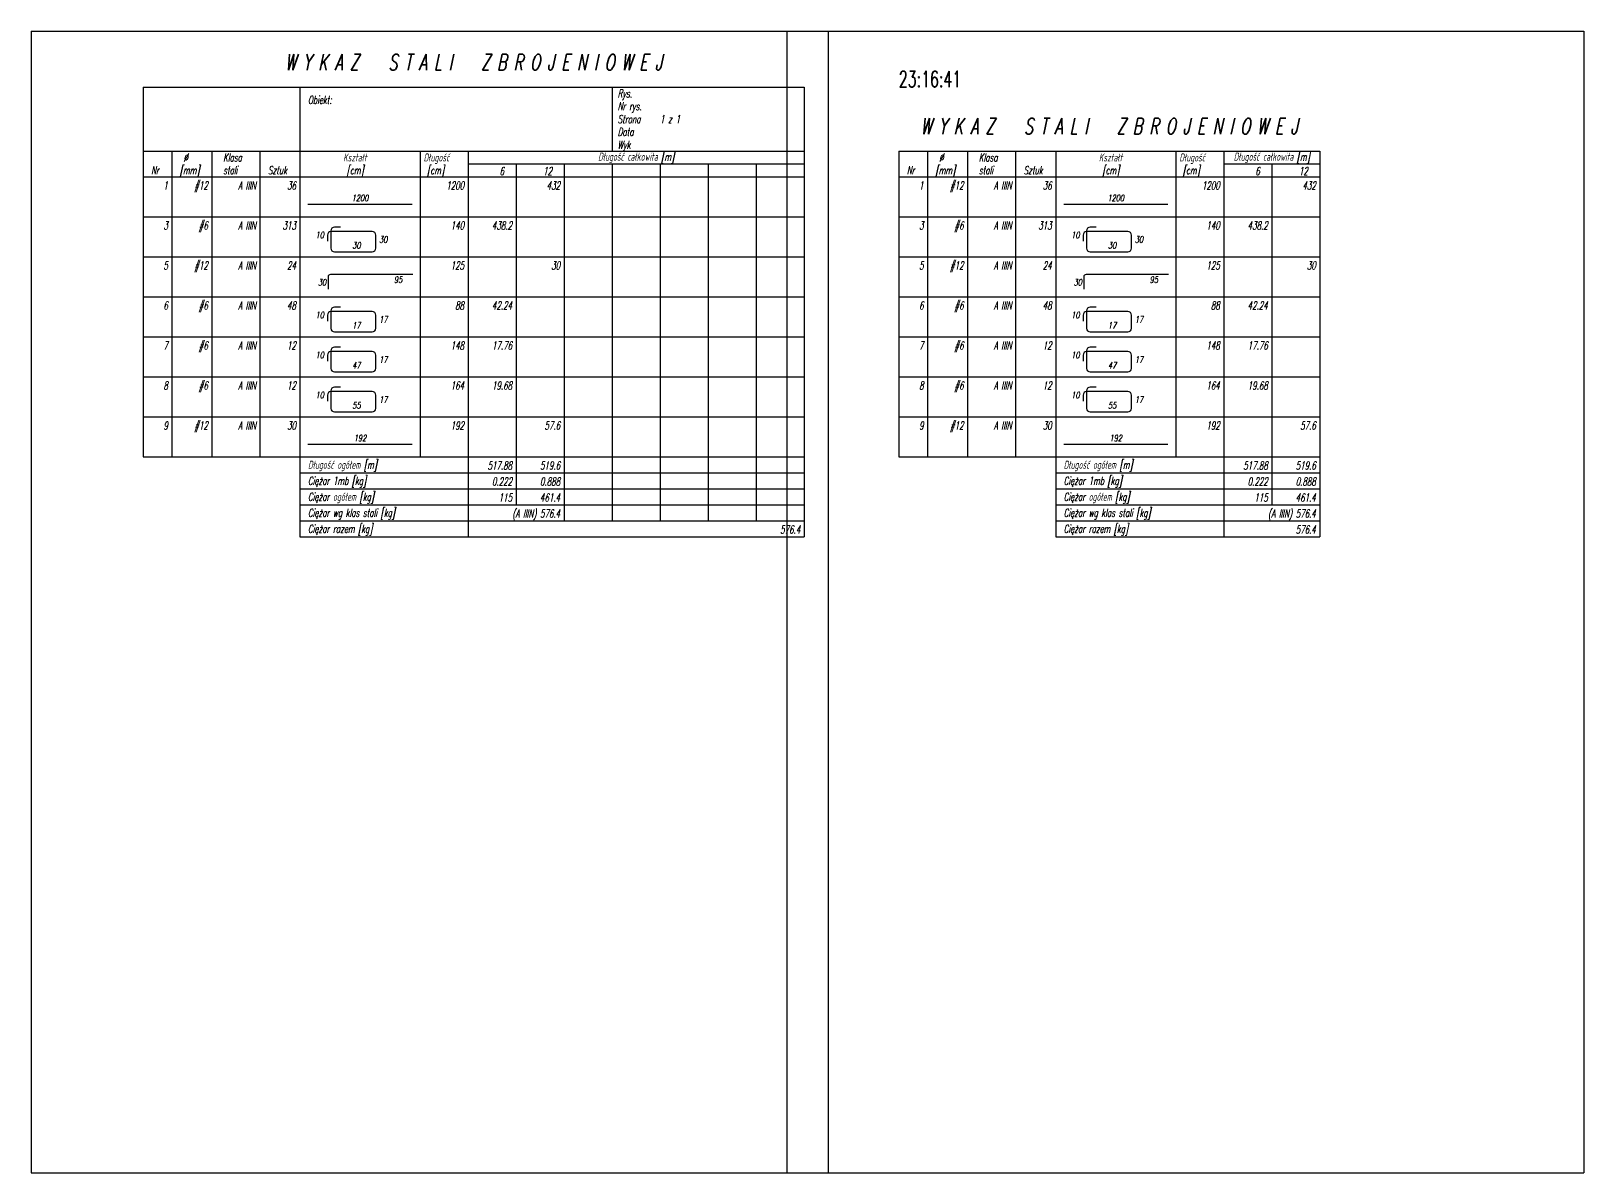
# Model space of a CAD drawing. Header units: millimetres. Extents: x 33705 to 37982, y -57970 to -55130.
# Drawn here: x 35043 to 36013, y -57970 to -57257 of the extents above; entities that cross this region are included whole.
import ezdxf
from ezdxf.enums import TextEntityAlignment as Align

# ---------------------------------------------------------------- set-up
doc = ezdxf.new("R2010")
doc.units = ezdxf.units.MM
doc.header["$LTSCALE"] = 50
doc.layers.add('__NIEDRUK__', color=54, linetype='Continuous', plot=False)
for name, color, linetype in [('ZBROJA_ZESTAWIENIE', 62, 'Continuous'), ('ZBROJA_ZESTAWIENIE1', 252, 'Continuous'), ('ZBROJA_ZESTAWIENIE2', 30, 'Continuous'), ('ZBROJA_ZESTAWIENIE3', 141, 'Continuous'), ('ZBROJA_ZESTAWIENIE4', 210, 'Continuous')]:
    doc.layers.add(name, color=color, linetype=linetype)
doc.styles.add('STYL_ZBROJA', font='romanszb.shx', dxfattribs={"width": 0.65, "oblique": 12})
doc.styles.add('text 2mm', font='romans.shx', dxfattribs={"width": 0.65})

# ---------------------------------------------------------------- blocks, each defined once
blk = doc.blocks.new('_zestawienie')
at = {"layer": 'ZBROJA_ZESTAWIENIE'}
for p, q in [((0, 0), (413, 0)), ((98, 0), (98, -40)), ((293, 0), (293, -40)), ((413, 0), (413, -40)), ((0, -40), (413, -40)), ((0, -40), (0, -48)), ((0, -48), (0, -56)), ((18, -40), (18, -48)), ((18, -48), (18, -56)), ((43, -40), (43, -48)), ((43, -48), (43, -56)), ((73, -40), (73, -48)), ((73, -48), (73, -56)), ((98, -40), (98, -48)), ((98, -48), (98, -56)), ((173, -40), (173, -48)), ((173, -48), (173, -56)), ((203, -40), (203, -48)), ((203, -48), (203, -56)), ((233, -48), (233, -56)), ((263, -48), (263, -56)), ((293, -48), (293, -56)), ((323, -48), (323, -56)), ((353, -48), (353, -56)), ((383, -48), (383, -56)), ((413, -40), (413, -56)), ((413, -48), (413, -56)), ((0, -56), (413, -56)), ((0, -56), (0, -81)), ((18, -56), (18, -81)), ((43, -56), (43, -81)), ((73, -56), (73, -81)), ((98, -56), (98, -81)), ((173, -56), (173, -81)), ((203, -56), (203, -81)), ((233, -56), (233, -81)), ((263, -56), (263, -81)), ((293, -56), (293, -81)), ((323, -56), (323, -81)), ((353, -56), (353, -81)), ((383, -56), (383, -81)), ((413, -56), (413, -81)), ((0, -81), (0, -106)), ((18, -81), (18, -106)), ((43, -81), (43, -106)), ((73, -81), (73, -106)), ((98, -81), (98, -106)), ((173, -81), (173, -106)), ((203, -81), (203, -106)), ((233, -81), (233, -106)), ((263, -81), (263, -106)), ((293, -81), (293, -106)), ((323, -81), (323, -106)), ((353, -81), (353, -106)), ((383, -81), (383, -106)), ((413, -81), (413, -106)), ((0, -106), (0, -131)), ((18, -106), (18, -131)), ((43, -106), (43, -131)), ((73, -106), (73, -131)), ((98, -106), (98, -131)), ((173, -106), (173, -131)), ((203, -106), (203, -131)), ((233, -106), (233, -131)), ((263, -106), (263, -131)), ((293, -106), (293, -131)), ((323, -106), (323, -131)), ((353, -106), (353, -131)), ((383, -106), (383, -131)), ((413, -106), (413, -131)), ((0, -131), (0, -156)), ((18, -131), (18, -156)), ((43, -131), (43, -156)), ((73, -131), (73, -156)), ((98, -131), (98, -156)), ((173, -131), (173, -156)), ((203, -131), (203, -156)), ((233, -131), (233, -156)), ((263, -131), (263, -156)), ((293, -131), (293, -156)), ((323, -131), (323, -156)), ((353, -131), (353, -156)), ((383, -131), (383, -156)), ((413, -131), (413, -156)), ((0, -156), (0, -181)), ((18, -156), (18, -181)), ((43, -156), (43, -181)), ((73, -156), (73, -181)), ((98, -156), (98, -181)), ((173, -156), (173, -181)), ((203, -156), (203, -181)), ((233, -156), (233, -181)), ((263, -156), (263, -181)), ((293, -156), (293, -181)), ((323, -156), (323, -181)), ((353, -156), (353, -181)), ((383, -156), (383, -181)), ((413, -156), (413, -181)), ((0, -181), (0, -206)), ((18, -181), (18, -206)), ((43, -181), (43, -206)), ((73, -181), (73, -206)), ((98, -181), (98, -206)), ((173, -181), (173, -206)), ((203, -181), (203, -206)), ((233, -181), (233, -206)), ((263, -181), (263, -206)), ((293, -181), (293, -206)), ((323, -181), (323, -206)), ((353, -181), (353, -206)), ((383, -181), (383, -206)), ((413, -181), (413, -206)), ((0, -206), (0, -231)), ((18, -206), (18, -231)), ((43, -206), (43, -231)), ((73, -206), (73, -231)), ((98, -206), (98, -231)), ((173, -206), (173, -231)), ((203, -206), (203, -231)), ((233, -206), (233, -231)), ((263, -206), (263, -231)), ((293, -206), (293, -231)), ((323, -206), (323, -231)), ((353, -206), (353, -231)), ((383, -206), (383, -231)), ((413, -206), (413, -231)), ((0, -231), (413, -231)), ((98, -231), (98, -281)), ((203, -231), (203, -281)), ((233, -231), (233, -261)), ((263, -231), (263, -261)), ((293, -231), (293, -271)), ((323, -231), (323, -271)), ((353, -231), (353, -271)), ((383, -231), (383, -271)), ((413, -231), (413, -271)), ((413, -231), (413, -271)), ((263, -261), (263, -271)), ((413, -271), (413, -281)), ((98, -281), (413, -281))]:
    blk.add_line(p, q, dxfattribs=at)
at = {"layer": 'ZBROJA_ZESTAWIENIE1'}
for p, q in [((-70, 35), (428, 35)), ((-70, 35), (-70, -678.5)), ((428, 35), (428, -678.5)), ((203, -48), (413, -48)), ((0, -81), (413, -81)), ((0, -106), (413, -106)), ((0, -131), (413, -131)), ((0, -156), (413, -156)), ((0, -181), (413, -181)), ((0, -206), (413, -206)), ((98, -241), (413, -241)), ((98, -251), (413, -251)), ((98, -261), (413, -261)), ((98, -271), (413, -271)), ((-70, -678.5), (428, -678.5))]:
    blk.add_line(p, q, dxfattribs=at)
at = {"layer": 'ZBROJA_ZESTAWIENIE2'}
blk.add_line((0, 0), (0, -40), dxfattribs=at)
at = {"layer": 'ZBROJA_ZESTAWIENIE3'}
for points in [[(103, -73.2), (168, -73.2)], [(103, -223.2), (168, -223.2)]]:
    blk.add_lwpolyline(points, dxfattribs=at)
for points in [[(123.35, -87.55), (119.5, -87.55, 0.414214), (117.3, -89.75), (117.3, -100.75, 0.414214), (119.5, -102.95), (143.1, -102.95, 0.414214), (145.3, -100.75), (145.3, -92.5, 0.414214), (143.1, -90.3), (117.35, -90.3, 0.414214), (115.15, -92.5), (115.15, -96.3)], [(115.75, -126.25), (115.75, -118.4, -0.414214), (117.25, -116.9), (168.5, -116.9)], [(123.35, -137.55), (119.5, -137.55, 0.414214), (117.3, -139.75), (117.3, -150.75, 0.414214), (119.5, -152.95), (143.1, -152.95, 0.414214), (145.3, -150.75), (145.3, -142.5, 0.414214), (143.1, -140.3), (117.35, -140.3, 0.414214), (115.15, -142.5), (115.15, -146.3)], [(123.35, -162.55), (119.5, -162.55, 0.414214), (117.3, -164.75), (117.3, -175.75, 0.414214), (119.5, -177.95), (143.1, -177.95, 0.414214), (145.3, -175.75), (145.3, -167.5, 0.414214), (143.1, -165.3), (117.35, -165.3, 0.414214), (115.15, -167.5), (115.15, -171.3)], [(123.35, -187.55), (119.5, -187.55, 0.414214), (117.3, -189.75), (117.3, -200.75, 0.414214), (119.5, -202.95), (143.1, -202.95, 0.414214), (145.3, -200.75), (145.3, -192.5, 0.414214), (143.1, -190.3), (117.35, -190.3, 0.414214), (115.15, -192.5), (115.15, -196.3)]]:
    blk.add_lwpolyline(points, format="xyb", dxfattribs=at)
at = {"layer": 'ZBROJA_ZESTAWIENIE2', "style": 'STYL_ZBROJA', "oblique": 12, "width": 0.65}
for s, p in [('Obiekt:', (103, -12)), ('Rys. ', (296.5, -8)), ('Nr rys. ', (296.5, -16)), ('Strona ', (296.5, -24)), ('1 z 1', (323, -24)), ('Data ', (296.5, -32)), ('Wyk ', (296.5, -40)), (' %%c', (23, -48)), ('Klasa', (50, -48)), ('Kształt', (125, -48)), (' Długość', (173, -48)), ('Nr', (5, -56)), ('[mm]', (23, -56)), ('stali', (50, -56)), ('Sztuk', (78, -56)), (' [cm]', (125, -56)), ('  [cm]', (173, -56)), ('Długość ogółem [m]', (103, -240)), ('Ciężar 1mb [kg]', (103, -250)), ('Ciężar ogółem [kg]', (103, -260)), ('Ciężar wg klas stali [kg]', (103, -270)), ('Ciężar razem [kg]', (103, -280))]:
    blk.add_text(s, height=5, dxfattribs=at).set_placement(p, align=Align.BOTTOM_LEFT)
for s, height, p in [('Długość całkowita [m]', 5, (308, -46)), ('30', 4, (133.25, -100.9)), ('17', 4, (133.25, -150.9)), ('47', 4, (133.25, -175.9)), ('55', 4, (133.25, -200.9))]:
    blk.add_text(s, height=height, dxfattribs=at).set_placement(p, align=Align.CENTER)
for s, p in [('#12', (40.5, -64)), ('6', (225.5, -55)), ('12', (255.5, -55)), ('1', (15.5, -64)), ('A IIIN', (70.5, -64)), ('36', (95.5, -64)), ('1200', (200.5, -64)), ('432', (260.5, -64)), ('3', (15.5, -89)), ('#6', (40.5, -89)), ('A IIIN', (70.5, -89)), ('313', (95.5, -89)), ('140', (200.5, -89)), ('438.2', (230.5, -89)), ('5', (15.5, -114)), ('#12', (40.5, -114)), ('A IIIN', (70.5, -114)), ('24', (95.5, -114)), ('125', (200.5, -114)), ('30', (260.5, -114)), ('6', (15.5, -139)), ('#6', (40.5, -139)), ('A IIIN', (70.5, -139)), ('48', (95.5, -139)), ('88', (200.5, -139)), ('42.24', (230.5, -139)), ('7', (15.5, -164)), ('#6', (40.5, -164)), ('A IIIN', (70.5, -164)), ('12', (95.5, -164)), ('148', (200.5, -164)), ('17.76', (230.5, -164)), ('8', (15.5, -189)), ('#6', (40.5, -189)), ('A IIIN', (70.5, -189)), ('12', (95.5, -189)), ('164', (200.5, -189)), ('19.68', (230.5, -189)), ('9', (15.5, -214)), ('#12', (40.5, -214)), ('A IIIN', (70.5, -214)), ('30', (95.5, -214)), ('192', (200.5, -214)), ('57.6', (260.5, -214)), ('517.88', (230.5, -239)), ('519.6', (260.5, -239)), ('0.222', (230.5, -249)), ('0.888', (260.5, -249)), ('115', (230.5, -259)), ('461.4', (260.5, -259)), ('(A IIIN) 576.4', (260.5, -269)), ('576.4', (410.5, -279))]:
    blk.add_text(s, height=5, dxfattribs=at).set_placement(p, align=Align.RIGHT)
for s, p in [('1200', (135.5, -72.55)), ('192', (135.5, -222.55))]:
    blk.add_text(s, height=4, dxfattribs=at).set_placement(p, align=Align.BOTTOM_CENTER)
for s, p in [('10', (112.95, -95.6)), ('95', (161.9, -123.5)), ('10', (112.95, -145.6)), ('10', (112.95, -170.6)), ('10', (112.95, -195.6))]:
    blk.add_text(s, height=4, dxfattribs=at).set_placement(p, align=Align.BOTTOM_RIGHT)
for s, p in [('30', (147.4, -95.25)), ('17', (147.4, -145.25)), ('17', (147.4, -170.25)), ('17', (147.4, -195.25))]:
    blk.add_text(s, height=4, dxfattribs=at).set_placement(p, align=Align.MIDDLE_LEFT)
blk.add_text('30', height=4, dxfattribs=at).set_placement((114.35, -122.05), align=Align.MIDDLE_RIGHT)
at = {"layer": 'ZBROJA_ZESTAWIENIE4', "style": 'STYL_ZBROJA', "oblique": 12, "width": 0.65}
blk.add_text('W Y K A Z   S T A L I   Z B R O J E N I O W E J', height=10, dxfattribs=at).set_placement((206.5, 10.5), align=Align.CENTER)
blk = doc.blocks.new('_zestawiejnieM')
at = {"layer": 'ZBROJA_ZESTAWIENIE'}
for p, q in [((0, -40), (263, -40)), ((0, -40), (0, -48)), ((0, -48), (0, -56)), ((18, -40), (18, -48)), ((18, -48), (18, -56)), ((43, -40), (43, -48)), ((43, -48), (43, -56)), ((73, -40), (73, -48)), ((73, -48), (73, -56)), ((98, -40), (98, -48)), ((98, -48), (98, -56)), ((173, -40), (173, -48)), ((173, -48), (173, -56)), ((203, -40), (203, -48)), ((203, -48), (203, -56)), ((233, -48), (233, -56)), ((263, -40), (263, -56)), ((263, -48), (263, -56)), ((263, -48), (263, -56)), ((0, -56), (263, -56)), ((0, -56), (0, -81)), ((18, -56), (18, -81)), ((43, -56), (43, -81)), ((73, -56), (73, -81)), ((98, -56), (98, -81)), ((173, -56), (173, -81)), ((203, -56), (203, -81)), ((233, -56), (233, -81)), ((263, -56), (263, -81)), ((263, -56), (263, -81)), ((0, -81), (0, -106)), ((18, -81), (18, -106)), ((43, -81), (43, -106)), ((73, -81), (73, -106)), ((98, -81), (98, -106)), ((173, -81), (173, -106)), ((203, -81), (203, -106)), ((233, -81), (233, -106)), ((263, -81), (263, -106)), ((263, -81), (263, -106)), ((0, -106), (0, -131)), ((18, -106), (18, -131)), ((43, -106), (43, -131)), ((73, -106), (73, -131)), ((98, -106), (98, -131)), ((173, -106), (173, -131)), ((203, -106), (203, -131)), ((233, -106), (233, -131)), ((263, -106), (263, -131)), ((263, -106), (263, -131)), ((0, -131), (0, -156)), ((18, -131), (18, -156)), ((43, -131), (43, -156)), ((73, -131), (73, -156)), ((98, -131), (98, -156)), ((173, -131), (173, -156)), ((203, -131), (203, -156)), ((233, -131), (233, -156)), ((263, -131), (263, -156)), ((263, -131), (263, -156)), ((0, -156), (0, -181)), ((18, -156), (18, -181)), ((43, -156), (43, -181)), ((73, -156), (73, -181)), ((98, -156), (98, -181)), ((173, -156), (173, -181)), ((203, -156), (203, -181)), ((233, -156), (233, -181)), ((263, -156), (263, -181)), ((263, -156), (263, -181)), ((0, -181), (0, -206)), ((18, -181), (18, -206)), ((43, -181), (43, -206)), ((73, -181), (73, -206)), ((98, -181), (98, -206)), ((173, -181), (173, -206)), ((203, -181), (203, -206)), ((233, -181), (233, -206)), ((263, -181), (263, -206)), ((263, -181), (263, -206)), ((0, -206), (0, -231)), ((18, -206), (18, -231)), ((43, -206), (43, -231)), ((73, -206), (73, -231)), ((98, -206), (98, -231)), ((173, -206), (173, -231)), ((203, -206), (203, -231)), ((233, -206), (233, -231)), ((263, -206), (263, -231)), ((263, -206), (263, -231)), ((0, -231), (263, -231)), ((98, -231), (98, -281)), ((203, -231), (203, -281)), ((233, -231), (233, -261)), ((263, -231), (263, -271)), ((263, -231), (263, -261)), ((263, -231), (263, -271)), ((263, -261), (263, -271)), ((263, -271), (263, -281)), ((98, -281), (263, -281))]:
    blk.add_line(p, q, dxfattribs=at)
at = {"layer": 'ZBROJA_ZESTAWIENIE1'}
for p, q in [((203, -48), (263, -48)), ((0, -81), (263, -81)), ((0, -106), (263, -106)), ((0, -131), (263, -131)), ((0, -156), (263, -156)), ((0, -181), (263, -181)), ((0, -206), (263, -206)), ((98, -241), (263, -241)), ((98, -251), (263, -251)), ((98, -261), (263, -261)), ((98, -271), (263, -271))]:
    blk.add_line(p, q, dxfattribs=at)
at = {"layer": 'ZBROJA_ZESTAWIENIE3'}
for points in [[(103, -73.2), (168, -73.2)], [(103, -223.2), (168, -223.2)]]:
    blk.add_lwpolyline(points, dxfattribs=at)
for points in [[(123.35, -87.55), (119.5, -87.55, 0.414214), (117.3, -89.75), (117.3, -100.75, 0.414214), (119.5, -102.95), (143.1, -102.95, 0.414214), (145.3, -100.75), (145.3, -92.5, 0.414214), (143.1, -90.3), (117.35, -90.3, 0.414214), (115.15, -92.5), (115.15, -96.3)], [(115.75, -126.25), (115.75, -118.4, -0.414214), (117.25, -116.9), (168.5, -116.9)], [(123.35, -137.55), (119.5, -137.55, 0.414214), (117.3, -139.75), (117.3, -150.75, 0.414214), (119.5, -152.95), (143.1, -152.95, 0.414214), (145.3, -150.75), (145.3, -142.5, 0.414214), (143.1, -140.3), (117.35, -140.3, 0.414214), (115.15, -142.5), (115.15, -146.3)], [(123.35, -162.55), (119.5, -162.55, 0.414214), (117.3, -164.75), (117.3, -175.75, 0.414214), (119.5, -177.95), (143.1, -177.95, 0.414214), (145.3, -175.75), (145.3, -167.5, 0.414214), (143.1, -165.3), (117.35, -165.3, 0.414214), (115.15, -167.5), (115.15, -171.3)], [(123.35, -187.55), (119.5, -187.55, 0.414214), (117.3, -189.75), (117.3, -200.75, 0.414214), (119.5, -202.95), (143.1, -202.95, 0.414214), (145.3, -200.75), (145.3, -192.5, 0.414214), (143.1, -190.3), (117.35, -190.3, 0.414214), (115.15, -192.5), (115.15, -196.3)]]:
    blk.add_lwpolyline(points, format="xyb", dxfattribs=at)
at = {"layer": '__NIEDRUK__', "style": 'text 2mm', "width": 0.65}
blk.add_text('23:16:41', height=10, dxfattribs=at).set_placement((0, 0))
at = {"layer": 'ZBROJA_ZESTAWIENIE2', "style": 'STYL_ZBROJA', "oblique": 12, "width": 0.65}
for s, p in [(' %%c', (23, -48)), ('Klasa', (50, -48)), ('Kształt', (125, -48)), (' Długość', (173, -48)), ('Nr', (5, -56)), ('[mm]', (23, -56)), ('stali', (50, -56)), ('Sztuk', (78, -56)), (' [cm]', (125, -56)), ('  [cm]', (173, -56)), ('Długość ogółem [m]', (103, -240)), ('Ciężar 1mb [kg]', (103, -250)), ('Ciężar ogółem [kg]', (103, -260)), ('Ciężar wg klas stali [kg]', (103, -270)), ('Ciężar razem [kg]', (103, -280))]:
    blk.add_text(s, height=5, dxfattribs=at).set_placement(p, align=Align.BOTTOM_LEFT)
for s, height, p in [('Długość całkowita [m]', 5, (233, -46)), ('30', 4, (133.25, -100.9)), ('17', 4, (133.25, -150.9)), ('47', 4, (133.25, -175.9)), ('55', 4, (133.25, -200.9))]:
    blk.add_text(s, height=height, dxfattribs=at).set_placement(p, align=Align.CENTER)
for s, p in [('#12', (40.5, -64)), ('6', (225.5, -55)), ('12', (255.5, -55)), ('1', (15.5, -64)), ('A IIIN', (70.5, -64)), ('36', (95.5, -64)), ('1200', (200.5, -64)), ('432', (260.5, -64)), ('3', (15.5, -89)), ('#6', (40.5, -89)), ('A IIIN', (70.5, -89)), ('313', (95.5, -89)), ('140', (200.5, -89)), ('438.2', (230.5, -89)), ('5', (15.5, -114)), ('#12', (40.5, -114)), ('A IIIN', (70.5, -114)), ('24', (95.5, -114)), ('125', (200.5, -114)), ('30', (260.5, -114)), ('6', (15.5, -139)), ('#6', (40.5, -139)), ('A IIIN', (70.5, -139)), ('48', (95.5, -139)), ('88', (200.5, -139)), ('42.24', (230.5, -139)), ('7', (15.5, -164)), ('#6', (40.5, -164)), ('A IIIN', (70.5, -164)), ('12', (95.5, -164)), ('148', (200.5, -164)), ('17.76', (230.5, -164)), ('8', (15.5, -189)), ('#6', (40.5, -189)), ('A IIIN', (70.5, -189)), ('12', (95.5, -189)), ('164', (200.5, -189)), ('19.68', (230.5, -189)), ('9', (15.5, -214)), ('#12', (40.5, -214)), ('A IIIN', (70.5, -214)), ('30', (95.5, -214)), ('192', (200.5, -214)), ('57.6', (260.5, -214)), ('517.88', (230.5, -239)), ('519.6', (260.5, -239)), ('0.222', (230.5, -249)), ('0.888', (260.5, -249)), ('115', (230.5, -259)), ('461.4', (260.5, -259)), ('(A IIIN) 576.4', (260.5, -269)), ('576.4', (260.5, -279))]:
    blk.add_text(s, height=5, dxfattribs=at).set_placement(p, align=Align.RIGHT)
for s, p in [('1200', (135.5, -72.55)), ('192', (135.5, -222.55))]:
    blk.add_text(s, height=4, dxfattribs=at).set_placement(p, align=Align.BOTTOM_CENTER)
for s, p in [('10', (112.95, -95.6)), ('95', (161.9, -123.5)), ('10', (112.95, -145.6)), ('10', (112.95, -170.6)), ('10', (112.95, -195.6))]:
    blk.add_text(s, height=4, dxfattribs=at).set_placement(p, align=Align.BOTTOM_RIGHT)
for s, p in [('30', (147.4, -95.25)), ('17', (147.4, -145.25)), ('17', (147.4, -170.25)), ('17', (147.4, -195.25))]:
    blk.add_text(s, height=4, dxfattribs=at).set_placement(p, align=Align.MIDDLE_LEFT)
blk.add_text('30', height=4, dxfattribs=at).set_placement((114.35, -122.05), align=Align.MIDDLE_RIGHT)
at = {"layer": 'ZBROJA_ZESTAWIENIE4', "style": 'STYL_ZBROJA', "oblique": 12, "width": 0.65}
blk.add_text('W Y K A Z   S T A L I   Z B R O J E N I O W E J', height=10, dxfattribs=at).set_placement((131.5, -29.5), align=Align.CENTER)

msp = doc.modelspace()

# ---------------------------------------------------------------- linework, layer by layer
at = {"layer": 'ZBROJA_ZESTAWIENIE1'}
for p, q in [((35515.217, -57256.945), (36013.217, -57256.945)), ((35515.217, -57256.945), (35515.217, -57970.445)), ((35515.217, -57256.945), (36013.217, -57256.945)), ((35515.217, -57256.945), (35515.217, -57970.445)), ((35515.217, -57256.945), (36013.217, -57256.945)), ((35515.217, -57256.945), (35515.217, -57970.445)), ((35515.217, -57256.945), (36013.217, -57256.945)), ((35515.217, -57256.945), (35515.217, -57970.445)), ((35515.217, -57256.945), (36013.217, -57256.945)), ((35515.217, -57256.945), (35515.217, -57970.445)), ((35515.217, -57256.945), (36013.217, -57256.945)), ((35515.217, -57256.945), (35515.217, -57970.445)), ((35515.217, -57256.945), (36013.217, -57256.945)), ((35515.217, -57256.945), (35515.217, -57970.445)), ((35515.217, -57256.945), (36013.217, -57256.945)), ((35515.217, -57256.945), (35515.217, -57970.445)), ((36013.217, -57256.945), (36013.217, -57970.445)), ((36013.217, -57256.945), (36013.217, -57970.445)), ((36013.217, -57256.945), (36013.217, -57970.445)), ((36013.217, -57256.945), (36013.217, -57970.445)), ((36013.217, -57256.945), (36013.217, -57970.445)), ((36013.217, -57256.945), (36013.217, -57970.445)), ((36013.217, -57256.945), (36013.217, -57970.445)), ((36013.217, -57256.945), (36013.217, -57970.445)), ((35515.217, -57970.445), (36013.217, -57970.445)), ((35515.217, -57970.445), (36013.217, -57970.445)), ((35515.217, -57970.445), (36013.217, -57970.445)), ((35515.217, -57970.445), (36013.217, -57970.445)), ((35515.217, -57970.445), (36013.217, -57970.445)), ((35515.217, -57970.445), (36013.217, -57970.445)), ((35515.217, -57970.445), (36013.217, -57970.445)), ((35515.217, -57970.445), (36013.217, -57970.445))]:
    msp.add_line(p, q, dxfattribs=at)

# ---------------------------------------------------------------- block references
msp.add_blockref('_zestawiejnieM', (35585.217, -57291.945))
at = {"layer": 'ZBROJA_ZESTAWIENIE'}
msp.add_blockref('_zestawienie', (35113.142, -57291.945), dxfattribs=at)

doc.saveas('drawing.dxf')
